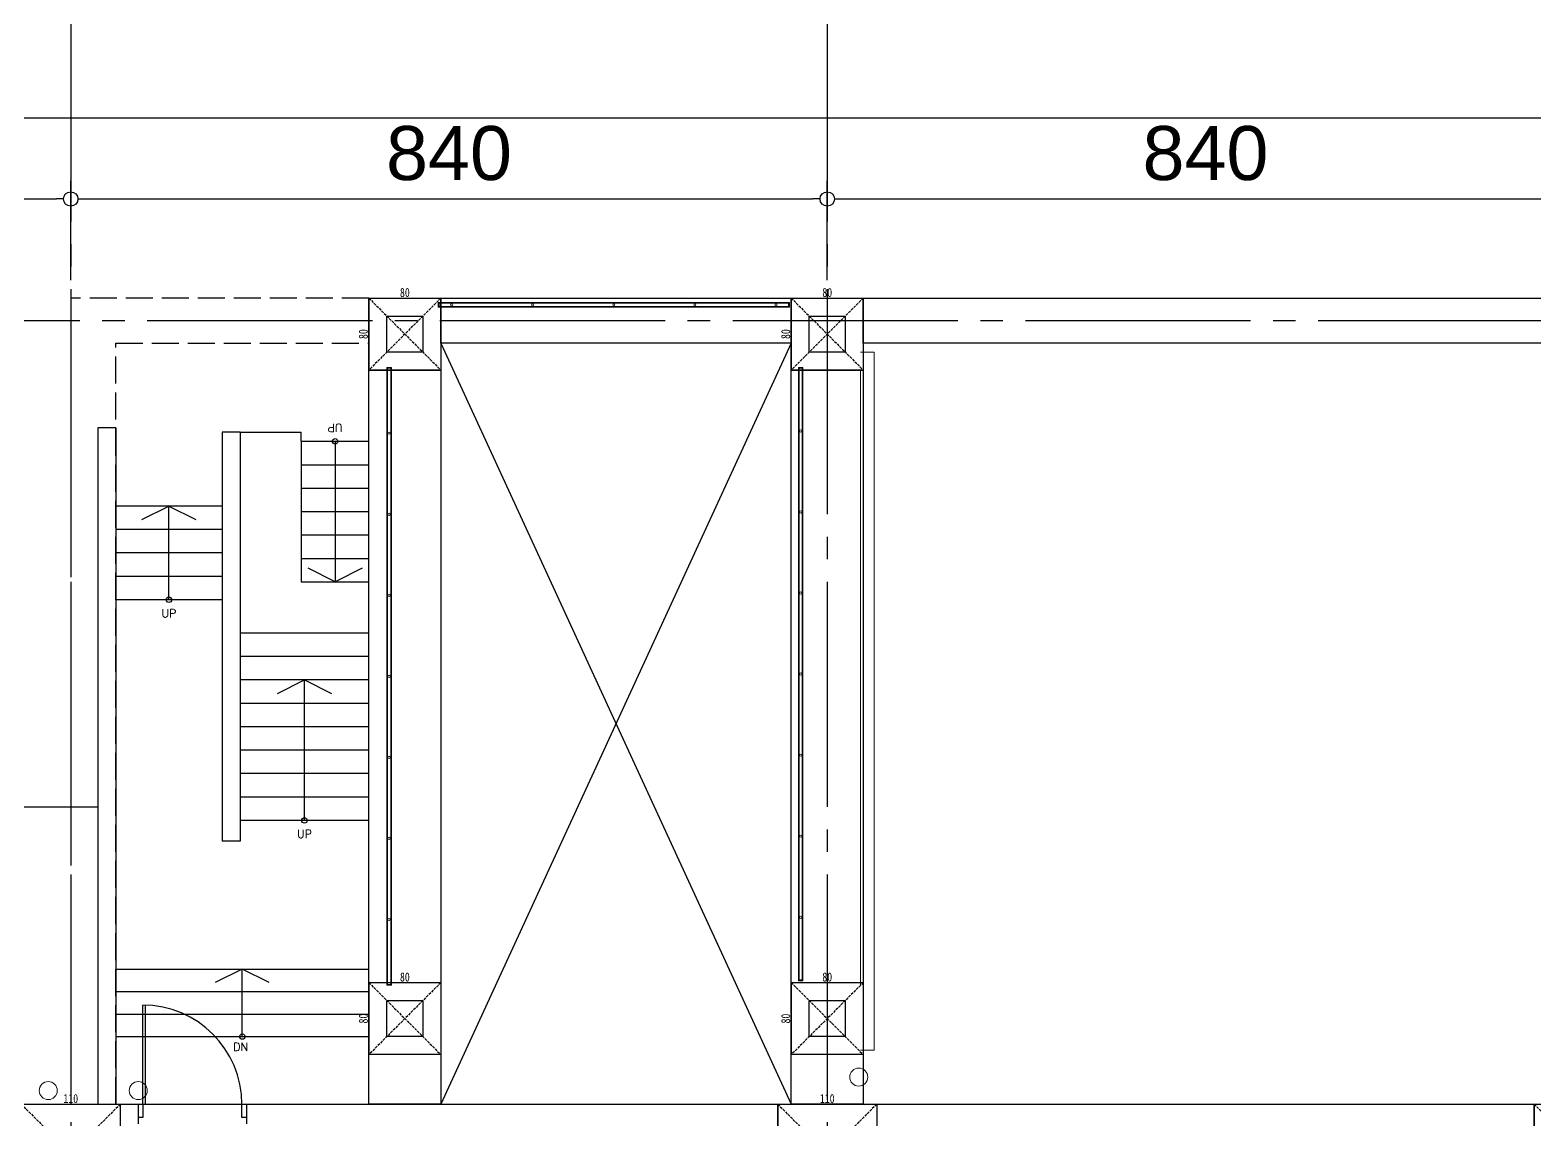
# Model space of a CAD drawing. Extents: x -3080 to 28500, y -1326 to 31609.
# Drawn here: x 15075 to 16746, y 9037 to 10248 of the extents above; entities that cross this region are included whole.
import ezdxf
from ezdxf.enums import TextEntityAlignment as Align

# ---------------------------------------------------------------- set-up
doc = ezdxf.new("R2010")
doc.units = 0
doc.header["$LTSCALE"] = 100
doc.linetypes.add('X-S-FAB-L05$0$COL-CEN-LIN', pattern=[3.25, 2.5, -0.25, 0.25, -0.25])
doc.linetypes.add('X-S-FAB-L05$0$HIDDEN', pattern=[0.4, 0.3, -0.1])
for name, color, linetype in [('0-xref', 8, 'Continuous'), ('X-S-FAB-L05$0$0-arr', 8, 'Continuous'), ('X-S-FAB-L05$0$12', 8, 'Continuous'), ('X-S-FAB-L05$0$1_L05平面圖_1_A-OBJE-MEP', 8, 'Continuous'), ('X-S-FAB-L05$0$A-RAIL', 8, 'Continuous'), ('X-S-FAB-L05$0$A-WALL-IN', 8, 'Continuous'), ('X-S-FAB-L05$0$BEAM', 8, 'Continuous'), ('X-S-FAB-L05$0$BEAM-RC(P)', 8, 'Continuous'), ('X-S-FAB-L05$0$BLOCK', 8, 'Continuous'), ('X-S-FAB-L05$0$CCL', 8, 'X-S-FAB-L05$0$COL-CEN-LIN'), ('X-S-FAB-L05$0$COL', 8, 'Continuous'), ('X-S-FAB-L05$0$COL-S', 8, 'Continuous'), ('X-S-FAB-L05$0$DOOR', 8, 'Continuous'), ('X-S-FAB-L05$0$DOORSILL', 8, 'Continuous'), ('X-S-FAB-L05$0$HID(UP)', 8, 'X-S-FAB-L05$0$HIDDEN'), ('X-S-FAB-L05$0$OPEN', 8, 'Continuous'), ('X-S-FAB-L05$0$SLAB', 8, 'Continuous'), ('X-S-FAB-L05$0$ST', 8, 'Continuous'), ('X-S-FAB-L05$0$TXT', 8, 'Continuous'), ('X-S-FAB-L05$0$WALL-RC', 8, 'Continuous')]:
    doc.layers.add(name, color=color, linetype=linetype)
doc.layers.add('X-S-FAB-L05$0$DIM', color=8, linetype='Continuous', plot=False)
doc.styles.add('X-S-FAB-L05$0$CHINA', font='simplex.shx', dxfattribs={"width": 0.75, "bigfont": 'chineset.shx'})
doc.styles.add('X-S-FAB-L05$0$DIM', font='', dxfattribs={"width": 0.8})
doc.styles.add('X-S-FAB-L05$0$Gen-Text', font='arial.ttf', dxfattribs={"height": 2.5})
doc.styles.get('X-S-FAB-L05$0$DIM').set_extended_font_data('MingLiU')
doc.dimstyles.new('X-S-FAB-L05$0$CIRL', dxfattribs={"dimtxt": 50, "dimasz": 25, "dimexe": 16, "dimexo": 0, "dimgap": 6, "dimtad": 1, "dimdsep": 46, "dimtxsty": 'X-S-FAB-L05$0$DIM', "dimblk": 'X-S-FAB-L05$0$_DotBlank', "dimcen": 10, "dimdle": 16, "dimclrd": 256, "dimclre": 256, "dimclrt": 6, "dimadec": 0, "dimazin": 0, "dimtfac": 1, "dimtix": 1, "dimtmove": 2, "dimatfit": 3, "dimldrblk": 'X-S-FAB-L05$0$ARROW', "dimfxl": 1, "dimtolj": 1, "dimtzin": 0, "dimarcsym": 0})
doc.dimstyles.new('X-S-FAB-L05$0$JJP_005_defpoint', dxfattribs={"dimtxt": 20, "dimasz": 0.5, "dimexe": 0.5, "dimexo": 0.5, "dimgap": 0.5, "dimtad": 1, "dimdsep": 46, "dimtxsty": 'X-S-FAB-L05$0$DIM', "dimblk": 'X-S-FAB-L05$0$_None', "dimcen": 10, "dimclrd": 256, "dimclre": 256, "dimclrt": 256, "dimadec": 0, "dimazin": 0, "dimtfac": 1, "dimtix": 1, "dimtmove": 2, "dimatfit": 3, "dimldrblk": 'X-S-FAB-L05$0$_None', "dimfxl": 0.5, "dimtolj": 1, "dimtzin": 0, "dimarcsym": 0})

# ---------------------------------------------------------------- blocks, each defined once
blk = doc.blocks.new('X-S-FAB-L05$0$_DotBlank')
at = {"color": 0, "linetype": 'ByBlock', "lineweight": -2}
blk.add_line((-0.5, 0), (-1, 0), dxfattribs=at)
blk.add_circle((0, 0), 0.5, dxfattribs=at)
blk = doc.blocks.new('*D68')
at = {"layer": 'DefPoints', "color": 0, "transparency": 16777216}
for p in [(0, 10870), (-26160, 10780), (0, 10780)]:
    blk.add_point(p, dxfattribs=at)
at = {"layer": 'X-S-FAB-L05$0$DIM', "lineweight": -2, "transparency": 16777216}
for p, q in [((-26160, 10780), (-26160, 10890)), ((0, 10780), (0, 10890)), ((-26144, 10870), (-16, 10870))]:
    blk.add_line(p, q, dxfattribs=at)
at = {"layer": 'X-S-FAB-L05$0$DIM', "lineweight": -2, "transparency": 16777216, "xscale": 16, "yscale": 16, "zscale": 16, "rotation": 180}
blk.add_blockref('X-S-FAB-L05$0$_DotBlank', (-26160, 10870), dxfattribs=at)
at = {"layer": 'X-S-FAB-L05$0$DIM', "lineweight": -2, "transparency": 16777216, "xscale": 16, "yscale": 16, "zscale": 16}
blk.add_blockref('X-S-FAB-L05$0$_DotBlank', (0, 10870), dxfattribs=at)
at = {"layer": 'X-S-FAB-L05$0$DIM', "color": 6, "transparency": 16777216, "insert": (-13080, 10920.6), "char_height": 2.5, "attachment_point": 5, "style": 'X-S-FAB-L05$0$Gen-Text'}
blk.add_mtext('\\A1;{\\H24x;26160}', dxfattribs=at)
blk = doc.blocks.new('X-S-FAB-L05$0$ARROW')
at = {"color": 3}
blk.add_solid([(0, 0), (-2.4, -0.4), (-2.4, 0.4)], dxfattribs=at)
blk = doc.blocks.new('*D85')
at = {"layer": 'DefPoints', "color": 0, "transparency": 16777216}
for p in [(-11040, 10780), (-12240, 10690), (-11040, 10690)]:
    blk.add_point(p, dxfattribs=at)
at = {"layer": 'X-S-FAB-L05$0$DIM', "lineweight": -2, "transparency": 16777216}
for p, q in [((-12240, 10690), (-12240, 10800)), ((-11040, 10690), (-11040, 10800)), ((-12224, 10780), (-11056, 10780))]:
    blk.add_line(p, q, dxfattribs=at)
at = {"layer": 'X-S-FAB-L05$0$DIM', "lineweight": -2, "transparency": 16777216, "xscale": 16, "yscale": 16, "zscale": 16, "rotation": 180}
blk.add_blockref('X-S-FAB-L05$0$_DotBlank', (-12240, 10780), dxfattribs=at)
at = {"layer": 'X-S-FAB-L05$0$DIM', "lineweight": -2, "transparency": 16777216, "xscale": 16, "yscale": 16, "zscale": 16}
blk.add_blockref('X-S-FAB-L05$0$_DotBlank', (-11040, 10780), dxfattribs=at)
at = {"layer": 'X-S-FAB-L05$0$DIM', "color": 6, "transparency": 16777216, "insert": (-11640, 10830.6), "char_height": 2.5, "attachment_point": 5, "style": 'X-S-FAB-L05$0$Gen-Text'}
blk.add_mtext('\\A1;{\\H24x;1200}', dxfattribs=at)
blk = doc.blocks.new('*D86')
at = {"layer": 'DefPoints', "color": 0, "transparency": 16777216}
for p in [(-10200, 10780), (-11040, 10690), (-10200, 10690)]:
    blk.add_point(p, dxfattribs=at)
at = {"layer": 'X-S-FAB-L05$0$DIM', "lineweight": -2, "transparency": 16777216}
for p, q in [((-11040, 10690), (-11040, 10800)), ((-10200, 10690), (-10200, 10800)), ((-11024, 10780), (-10216, 10780))]:
    blk.add_line(p, q, dxfattribs=at)
at = {"layer": 'X-S-FAB-L05$0$DIM', "lineweight": -2, "transparency": 16777216, "xscale": 16, "yscale": 16, "zscale": 16, "rotation": 180}
blk.add_blockref('X-S-FAB-L05$0$_DotBlank', (-11040, 10780), dxfattribs=at)
at = {"layer": 'X-S-FAB-L05$0$DIM', "lineweight": -2, "transparency": 16777216, "xscale": 16, "yscale": 16, "zscale": 16}
blk.add_blockref('X-S-FAB-L05$0$_DotBlank', (-10200, 10780), dxfattribs=at)
at = {"layer": 'X-S-FAB-L05$0$DIM', "color": 6, "transparency": 16777216, "insert": (-10620, 10830.6), "char_height": 2.5, "attachment_point": 5, "style": 'X-S-FAB-L05$0$Gen-Text'}
blk.add_mtext('\\A1;{\\H24x;840}', dxfattribs=at)
blk = doc.blocks.new('*D87')
at = {"layer": 'DefPoints', "color": 0, "transparency": 16777216}
for p in [(-9360, 10780), (-10200, 10690), (-9360, 10690)]:
    blk.add_point(p, dxfattribs=at)
at = {"layer": 'X-S-FAB-L05$0$DIM', "lineweight": -2, "transparency": 16777216}
for p, q in [((-10200, 10690), (-10200, 10800)), ((-9360, 10690), (-9360, 10800)), ((-10184, 10780), (-9376, 10780))]:
    blk.add_line(p, q, dxfattribs=at)
at = {"layer": 'X-S-FAB-L05$0$DIM', "lineweight": -2, "transparency": 16777216, "xscale": 16, "yscale": 16, "zscale": 16, "rotation": 180}
blk.add_blockref('X-S-FAB-L05$0$_DotBlank', (-10200, 10780), dxfattribs=at)
at = {"layer": 'X-S-FAB-L05$0$DIM', "lineweight": -2, "transparency": 16777216, "xscale": 16, "yscale": 16, "zscale": 16}
blk.add_blockref('X-S-FAB-L05$0$_DotBlank', (-9360, 10780), dxfattribs=at)
at = {"layer": 'X-S-FAB-L05$0$DIM', "color": 6, "transparency": 16777216, "insert": (-9780, 10830.6), "char_height": 2.5, "attachment_point": 5, "style": 'X-S-FAB-L05$0$Gen-Text'}
blk.add_mtext('\\A1;{\\H24x;840}', dxfattribs=at)
blk = doc.blocks.new('*D174')
at = {"layer": 'DefPoints', "lineweight": -2, "transparency": 16777216}
blk.add_line((0, 0), (110, 0), dxfattribs=at)
at = {"layer": 'DefPoints', "color": 0, "transparency": 16777216}
for p in [(0, 0), (110, 0), (110, 0)]:
    blk.add_point(p, dxfattribs=at)
at = {"layer": 'DefPoints', "transparency": 16777216, "insert": (55, 6.1), "char_height": 10, "attachment_point": 5, "style": 'X-S-FAB-L05$0$DIM'}
blk.add_mtext('\\A1;110', dxfattribs=at)
blk = doc.blocks.new('X-S-FAB-L05$0$_None')
blk = doc.blocks.new('*D175')
at = {"layer": 'DefPoints', "lineweight": -2, "transparency": 16777216}
blk.add_line((0, 0), (0, -110), dxfattribs=at)
at = {"layer": 'DefPoints', "color": 0, "transparency": 16777216}
for p in [(0, 0), (0, -110), (0, -110)]:
    blk.add_point(p, dxfattribs=at)
at = {"layer": 'DefPoints', "transparency": 16777216, "insert": (-6.1, -55), "char_height": 10, "attachment_point": 5, "rotation": 90, "style": 'X-S-FAB-L05$0$DIM'}
blk.add_mtext('\\A1;110', dxfattribs=at)
blk = doc.blocks.new('*D176')
at = {"layer": 'DefPoints', "lineweight": -2, "transparency": 16777216}
blk.add_line((0, 0), (80, 0), dxfattribs=at)
at = {"layer": 'DefPoints', "color": 0, "transparency": 16777216}
for p in [(0, 0), (80, 0), (80, 0)]:
    blk.add_point(p, dxfattribs=at)
at = {"layer": 'DefPoints', "transparency": 16777216, "insert": (40, 6.1), "char_height": 10, "attachment_point": 5, "style": 'X-S-FAB-L05$0$DIM'}
blk.add_mtext('\\A1;80', dxfattribs=at)
blk = doc.blocks.new('*D177')
at = {"layer": 'DefPoints', "lineweight": -2, "transparency": 16777216}
blk.add_line((0, 0), (0, -80), dxfattribs=at)
at = {"layer": 'DefPoints', "color": 0, "transparency": 16777216}
for p in [(0, 0), (0, -80), (0, -80)]:
    blk.add_point(p, dxfattribs=at)
at = {"layer": 'DefPoints', "transparency": 16777216, "insert": (-6.1, -40), "char_height": 10, "attachment_point": 5, "rotation": 90, "style": 'X-S-FAB-L05$0$DIM'}
blk.add_mtext('\\A1;80', dxfattribs=at)
blk = doc.blocks.new('X-S-FAB-L05$0$欄桿_5_1')
at = {"layer": 'X-S-FAB-L05$0$A-RAIL', "color": 4, "lineweight": 0, "flags": 128}
for points in [[(15918, 9940), (15918, 9945), (15528, 9945), (15528, 9940)], [(15917, 9940.75), (15917, 9944.25), (15529, 9944.25), (15529, 9940.75)], [(15917, 9940.75), (15917, 9944.25), (15529, 9944.25), (15529, 9940.75)]]:
    blk.add_lwpolyline(points, close=True, dxfattribs=at)
for points in [[(15543, 9943.75, 1), (15543, 9941.25, 1)], [(15633, 9943.75, 1), (15633, 9941.25, 1)], [(15723, 9943.75, 1), (15723, 9941.25, 1)], [(15813, 9943.75, 1), (15813, 9941.25, 1)], [(15903, 9943.75, 1), (15903, 9941.25, 1)]]:
    blk.add_lwpolyline(points, format="xyb", close=True, dxfattribs=at)
blk = doc.blocks.new('X-S-FAB-L05$0$欄桿_6_1')
at = {"layer": 'X-S-FAB-L05$0$A-RAIL', "color": 4, "lineweight": 0, "flags": 128}
for points in [[(15933, 9873), (15928, 9873), (15928, 9192), (15933, 9192)], [(15932.25, 9872), (15928.75, 9872), (15928.75, 9193), (15932.25, 9193)], [(15932.25, 9872), (15928.75, 9872), (15928.75, 9193), (15932.25, 9193)]]:
    blk.add_lwpolyline(points, close=True, dxfattribs=at)
for points in [[(15929.25, 9802.5, 1), (15931.75, 9802.5, 1)], [(15929.25, 9712.5, 1), (15931.75, 9712.5, 1)], [(15929.25, 9622.5, 1), (15931.75, 9622.5, 1)], [(15929.25, 9532.5, 1), (15931.75, 9532.5, 1)], [(15929.25, 9442.5, 1), (15931.75, 9442.5, 1)], [(15929.25, 9352.5, 1), (15931.75, 9352.5, 1)], [(15929.25, 9262.5, 1), (15931.75, 9262.5, 1)]]:
    blk.add_lwpolyline(points, format="xyb", close=True, dxfattribs=at)
blk = doc.blocks.new('X-S-FAB-L05$0$欄桿_7_1')
at = {"layer": 'X-S-FAB-L05$0$A-RAIL', "color": 4, "lineweight": 0, "flags": 128}
for points in [[(15476, 9873), (15471, 9873), (15471, 9187), (15476, 9187)], [(15475.25, 9872), (15471.75, 9872), (15471.75, 9188), (15475.25, 9188)], [(15475.25, 9872), (15471.75, 9872), (15471.75, 9188), (15475.25, 9188)]]:
    blk.add_lwpolyline(points, close=True, dxfattribs=at)
for points in [[(15472.25, 9800, 1), (15474.75, 9800, 1)], [(15472.25, 9710, 1), (15474.75, 9710, 1)], [(15472.25, 9620, 1), (15474.75, 9620, 1)], [(15472.25, 9530, 1), (15474.75, 9530, 1)], [(15472.25, 9440, 1), (15474.75, 9440, 1)], [(15472.25, 9350, 1), (15474.75, 9350, 1)], [(15472.25, 9260, 1), (15474.75, 9260, 1)]]:
    blk.add_lwpolyline(points, format="xyb", close=True, dxfattribs=at)
blk = doc.blocks.new('*U59')
at = {"layer": 'DefPoints', "linetype": 'X-S-FAB-L05$0$HIDDEN', "ltscale": 0.1}
for p, q in [((110, 0), (0, -110)), ((0, 0), (110, -110))]:
    blk.add_line(p, q, dxfattribs=at)
at = {"layer": 'X-S-FAB-L05$0$COL', "ltscale": 0.1}
blk.add_lwpolyline([(0, 0), (110, 0), (110, -110), (0, -110)], close=True, dxfattribs=at)
at = {"layer": 'DefPoints'}
dim = blk.add_linear_dim(base=(0, -110), p1=(0, 0), p2=(0, -110), angle=90, dimstyle='X-S-FAB-L05$0$JJP_005_defpoint', override={"dimtxt": 10}, dxfattribs=at)
dim.commit()
dim.dimension.update_dxf_attribs({"geometry": '*D175', "text_midpoint": (-6.067, -55)})
dim = blk.add_linear_dim(base=(110, 0), p1=(0, 0), p2=(110, 0), dimstyle='X-S-FAB-L05$0$JJP_005_defpoint', override={"dimtxt": 10}, dxfattribs=at)
dim.commit()
dim.dimension.update_dxf_attribs({"geometry": '*D174', "text_midpoint": (55, 6.067)})
blk = doc.blocks.new('*U63')
at = {"layer": 'DefPoints', "linetype": 'X-S-FAB-L05$0$HIDDEN', "ltscale": 0.1}
for p, q in [((80, 0), (0, -80)), ((0, 0), (80, -80))]:
    blk.add_line(p, q, dxfattribs=at)
at = {"layer": 'X-S-FAB-L05$0$COL', "ltscale": 0.1}
blk.add_lwpolyline([(0, 0), (80, 0), (80, -80), (0, -80)], close=True, dxfattribs=at)
at = {"layer": 'DefPoints'}
dim = blk.add_linear_dim(base=(0, -80), p1=(0, 0), p2=(0, -80), angle=90, dimstyle='X-S-FAB-L05$0$JJP_005_defpoint', override={"dimtxt": 10}, dxfattribs=at)
dim.commit()
dim.dimension.update_dxf_attribs({"geometry": '*D177', "text_midpoint": (-6.067, -40)})
dim = blk.add_linear_dim(base=(80, 0), p1=(0, 0), p2=(80, 0), dimstyle='X-S-FAB-L05$0$JJP_005_defpoint', override={"dimtxt": 10}, dxfattribs=at)
dim.commit()
dim.dimension.update_dxf_attribs({"geometry": '*D176', "text_midpoint": (40, 6.067)})
blk = doc.blocks.new('X-S-FAB-L05$0$FAB2-L05')
at = {"layer": 'X-S-FAB-L05$0$CCL'}
for p, q in [((-11040, 11005), (-11040, 0)), ((-10200, 11005), (-10200, 0)), ((-26880, 10645), (1210, 10645))]:
    blk.add_line(p, q, dxfattribs=at)
at = {"layer": 'X-S-FAB-L05$0$COL-S'}
for points in [[(-10689, 10650), (-10649, 10650), (-10649, 10610), (-10689, 10610)], [(-10220, 10650), (-10180, 10650), (-10180, 10610), (-10220, 10610)], [(-10689, 9890), (-10649, 9890), (-10649, 9850), (-10689, 9850)], [(-10220, 9890), (-10180, 9890), (-10180, 9850), (-10220, 9850)]]:
    blk.add_lwpolyline(points, close=True, dxfattribs=at)
at = {"layer": 'X-S-FAB-L05$0$BEAM'}
for name, p in [('*U63', (-10709, 10670)), ('*U63', (-10240, 10670)), ('*U63', (-10709, 9910)), ('*U63', (-10240, 9910)), ('*U59', (-11095, 9775)), ('*U59', (-10255, 9775)), ('*U59', (-9415, 9775))]:
    blk.add_blockref(name, p, dxfattribs=at)
at = {"layer": 'X-S-FAB-L05$0$DIM'}
for base, p1, p2, picture, middle in [((0, 10870), (-26160, 10780), (0, 10780), '*D68', (-13080, 10920.634)), ((-11040, 10780), (-12240, 10690), (-11040, 10690), '*D85', (-11640, 10830.634)), ((-10200, 10780), (-11040, 10690), (-10200, 10690), '*D86', (-10620, 10830.634)), ((-9360, 10780), (-10200, 10690), (-9360, 10690), '*D87', (-9780, 10830.634))]:
    dim = blk.add_linear_dim(base=base, p1=p1, p2=p2, text='{\\H24x;<>}', dimstyle='X-S-FAB-L05$0$CIRL', override={"dimtxt": 60, "dimasz": 16, "dimexe": 20, "dimgap": 20, "dimtxsty": 'X-S-FAB-L05$0$Gen-Text'}, dxfattribs=at)
    dim.commit()
    dim.dimension.update_dxf_attribs({"geometry": picture, "text_midpoint": middle})
blk = doc.blocks.new('X-S-FAB-L05')
at = {"layer": 'X-S-FAB-L05$0$0-arr', "color": 4}
for points in [[(15199, 9704), (15229, 9719), (15259, 9704)], [(15443.5, 9650), (15413.5, 9635), (15383.5, 9650)], [(15349.5, 9511), (15379.5, 9526), (15409.5, 9511)], [(15340.5, 9190), (15310.5, 9205), (15280.5, 9190)]]:
    blk.add_lwpolyline(points, dxfattribs=at)
for centre in [(15413.5, 9791), (15229, 9615), (15379.5, 9370), (15310.5, 9130)]:
    blk.add_circle(centre, 3, dxfattribs=at)
at = {"layer": 'X-S-FAB-L05$0$12'}
for points in [[(15413.5, 9791), (15413.5, 9635)], [(15229, 9615), (15229, 9719)], [(15379.5, 9370), (15379.5, 9526)], [(15310.5, 9130), (15310.5, 9205)]]:
    blk.add_lwpolyline(points, dxfattribs=at)
at = {"layer": 'X-S-FAB-L05$0$1_L05平面圖_1_A-OBJE-MEP', "color": 8, "lineweight": 0, "ltscale": 10}
for centre in [(15995, 9085), (15095, 9070), (15195, 9070)]:
    blk.add_circle(centre, 10, dxfattribs=at)
at = {"layer": 'X-S-FAB-L05$0$A-WALL-IN', "color": 3, "lineweight": 0, "flags": 128}
for points in [[(16012, 9890), (15997, 9890)], [(16012, 9115), (16012, 9890)], [(15997, 9870), (15997, 9187)], [(15997, 9115), (16012, 9115)]]:
    blk.add_lwpolyline(points, dxfattribs=at)
at = {"layer": 'X-S-FAB-L05$0$BEAM-RC(P)', "elevation": 0}
for points in [[(15531, 9900), (15531, 9950), (15920, 9950), (15920, 9900)], [(16000, 9900), (16000, 9950), (16760, 9950), (16760, 9900)], [(15451, 9870), (15531, 9870), (15531, 9055), (15451, 9055)]]:
    blk.add_lwpolyline(points, close=True, dxfattribs=at)
at = {"layer": 'X-S-FAB-L05$0$BEAM-RC(P)'}
blk.add_lwpolyline([(15920, 9870), (16000, 9870), (16000, 9055), (15920, 9055)], close=True, dxfattribs=at)
at = {"layer": 'X-S-FAB-L05$0$COL-S'}
for points in [[(15471, 9930), (15511, 9930), (15511, 9890), (15471, 9890)], [(15940, 9930), (15980, 9930), (15980, 9890), (15940, 9890)], [(15471, 9170), (15511, 9170), (15511, 9130), (15471, 9130)], [(15940, 9170), (15980, 9170), (15980, 9130), (15940, 9130)]]:
    blk.add_lwpolyline(points, close=True, dxfattribs=at)
at = {"layer": 'X-S-FAB-L05$0$DOOR'}
for p, q in [((15200, 9055), (15200, 9165)), ((15203, 9055), (15203, 9164.959)), ((15195, 9055), (15195, 9040)), ((15195, 9055), (15200, 9055)), ((15200, 9040), (15195, 9040)), ((15200, 9055), (15200, 9040)), ((15310, 9040), (15310, 9055)), ((15310, 9055), (15315, 9055)), ((15315, 9040), (15310, 9040)), ((15315, 9055), (15315, 9040))]:
    blk.add_line(p, q, dxfattribs=at)
blk.add_arc((15200, 9055), 110, 0, 90, dxfattribs=at)
at = {"layer": 'X-S-FAB-L05$0$DOORSILL'}
blk.add_lwpolyline([(15200, 9055), (15310, 9055)], dxfattribs=at)
at = {"layer": 'X-S-FAB-L05$0$HID(UP)'}
blk.add_lwpolyline([(15451, 9900), (15451, 9950), (15120, 9950), (15120, 9055), (15170, 9055), (15170, 9900)], close=True, dxfattribs=at)
at = {"layer": 'X-S-FAB-L05$0$OPEN'}
for p, q in [((15531, 9900), (15920, 9055)), ((15920, 9900), (15531, 9055))]:
    blk.add_line(p, q, dxfattribs=at)
at = {"layer": 'X-S-FAB-L05$0$SLAB'}
for p, q in [((15308, 9801), (15376, 9801)), ((15376, 9791), (15376, 9801)), ((12690, 9385), (15150, 9385))]:
    blk.add_line(p, q, dxfattribs=at)
at = {"layer": 'X-S-FAB-L05$0$ST'}
for p, q in [((15376, 9791), (15376, 9635)), ((15376, 9791), (15451, 9791)), ((15376, 9765), (15451, 9765)), ((15376, 9739), (15451, 9739)), ((15288, 9719), (15170, 9719)), ((15376, 9713), (15451, 9713)), ((15288, 9693), (15170, 9693)), ((15376, 9687), (15451, 9687)), ((15288, 9667), (15170, 9667)), ((15376, 9661), (15451, 9661)), ((15288, 9641), (15170, 9641)), ((15376, 9635), (15451, 9635)), ((15288, 9615), (15170, 9615)), ((15451, 9578), (15308, 9578)), ((15451, 9552), (15308, 9552)), ((15451, 9526), (15308, 9526)), ((15451, 9500), (15308, 9500)), ((15451, 9474), (15308, 9474)), ((15451, 9448), (15308, 9448)), ((15451, 9422), (15308, 9422)), ((15451, 9396), (15308, 9396)), ((15451, 9370), (15308, 9370)), ((15170, 9205), (15451, 9205)), ((15170, 9180), (15451, 9180)), ((15170, 9155), (15451, 9155)), ((15170, 9130), (15451, 9130))]:
    blk.add_line(p, q, dxfattribs=at)
at = {"layer": 'X-S-FAB-L05$0$WALL-RC'}
for p, q in [((15150, 9806), (15150, 9055)), ((15170, 9806), (15150, 9806)), ((15170, 9806), (15170, 9055)), ((15288, 9801), (15288, 9347)), ((15308, 9801), (15288, 9801)), ((15308, 9801), (15308, 9347)), ((15308, 9347), (15288, 9347)), ((15175, 9055), (15195, 9055)), ((15195, 9055), (15195, 9033)), ((15315, 9055), (15315, 9033)), ((15315, 9055), (15905, 9055)), ((16015, 9055), (16745, 9055))]:
    blk.add_line(p, q, dxfattribs=at)
at = {"layer": 'X-S-FAB-L05$0$A-RAIL', "color": 8, "lineweight": 0}
for name in ['X-S-FAB-L05$0$欄桿_5_1', 'X-S-FAB-L05$0$欄桿_7_1', 'X-S-FAB-L05$0$欄桿_6_1']:
    blk.add_blockref(name, (0, 0), dxfattribs=at)
at = {"layer": 'X-S-FAB-L05$0$BEAM'}
for name, p in [('*U63', (15451, 9950)), ('*U63', (15920, 9950)), ('*U63', (15451, 9190)), ('*U63', (15920, 9190)), ('*U59', (15065, 9055)), ('*U59', (15905, 9055)), ('*U59', (16745, 9055))]:
    blk.add_blockref(name, p, dxfattribs=at)
at = {"layer": 'X-S-FAB-L05$0$BLOCK'}
blk.add_blockref('X-S-FAB-L05$0$FAB2-L05', (26160, -720), dxfattribs=at)
at = {"layer": 'X-S-FAB-L05$0$TXT', "style": 'X-S-FAB-L05$0$CHINA'}
blk.add_text('UP', height=9, rotation=180, dxfattribs=at).set_placement((15413.5, 9806, 0), align=Align.MIDDLE_CENTER)
for s, p in [('UP', (15229, 9600, 0)), ('UP', (15379.5, 9355, 0)), ('DN', (15308.635, 9118.642, 0))]:
    blk.add_text(s, height=9, dxfattribs=at).set_placement(p, align=Align.MIDDLE_CENTER)

msp = doc.modelspace()

# ---------------------------------------------------------------- block references
at = {"layer": '0-xref'}
msp.add_blockref('X-S-FAB-L05', (0, 0), dxfattribs=at)

doc.saveas('drawing.dxf')
